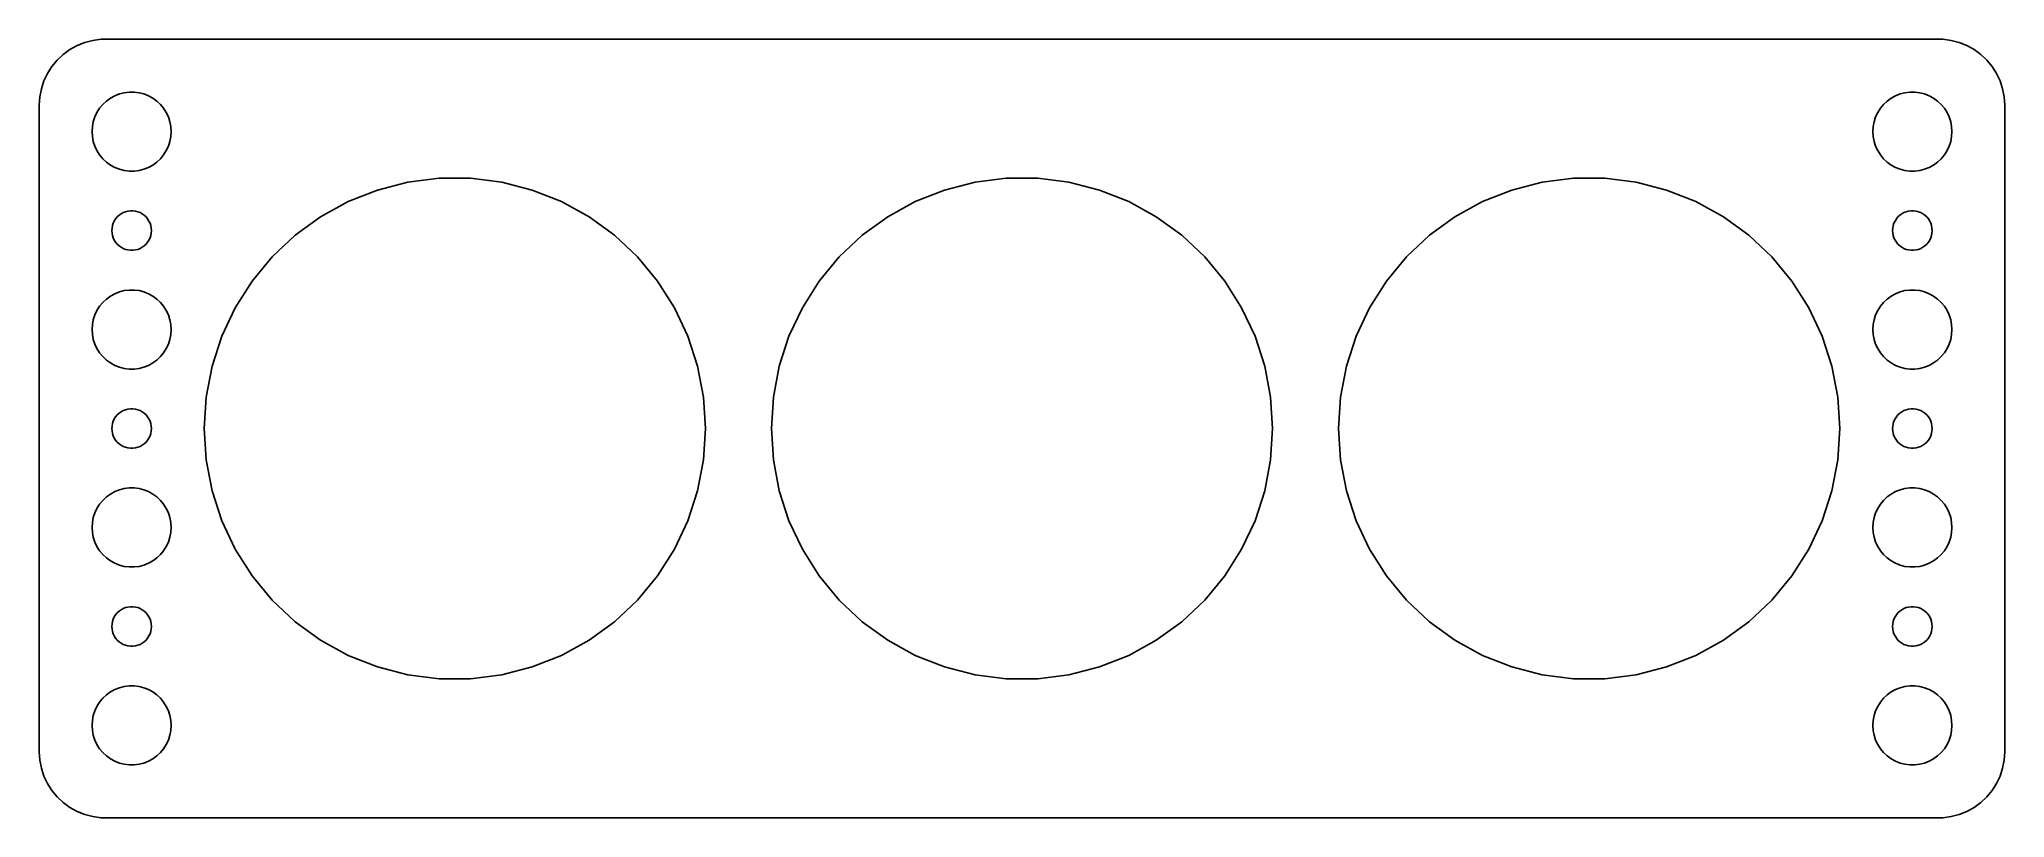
# Model space of a CAD drawing. Header units: metres. Extents: x -74 to 74, y -29 to 29.
import ezdxf

# ---------------------------------------------------------------- set-up
doc = ezdxf.new("R2010")
doc.units = ezdxf.units.M

msp = doc.modelspace()

# ---------------------------------------------------------------- linework, layer by layer
for p, q in [((-72.6871, 28.3526), (-73.1448, 27.9227)), ((-72.1791, 28.7216), (-72.6871, 28.3526)), ((-71.6289, 29.0241), (-72.1791, 28.7216)), ((-71.0451, 29.2553), (-71.6289, 29.0241)), ((-70.4369, 29.4114), (-71.0451, 29.2553)), ((-69.8139, 29.4901), (-70.4369, 29.4114)), ((69.8139, 29.4901), (-69.8139, 29.4901)), ((70.4369, 29.4114), (69.8139, 29.4901)), ((71.0451, 29.2553), (70.4369, 29.4114)), ((71.6289, 29.0241), (71.0451, 29.2553)), ((72.1791, 28.7216), (71.6289, 29.0241)), ((72.6871, 28.3526), (72.1791, 28.7216)), ((73.1448, 27.9227), (72.6871, 28.3526)), ((-73.8815, 26.9088), (-74.1489, 26.3406)), ((-73.5451, 27.4389), (-73.8815, 26.9088)), ((-73.1448, 27.9227), (-73.5451, 27.4389)), ((73.5451, 27.4389), (73.1448, 27.9227)), ((73.8815, 26.9088), (73.5451, 27.4389)), ((74.1489, 26.3406), (73.8815, 26.9088)), ((-74.3429, 25.7434), (-74.4606, 25.1267)), ((-74.1489, 26.3406), (-74.3429, 25.7434)), ((-68.7773, 25.2145), (-68.427, 25.3532)), ((-68.427, 25.3532), (-68.0621, 25.4469)), ((-68.0621, 25.4469), (-67.6884, 25.4941)), ((-67.6884, 25.4941), (-67.3116, 25.4941)), ((-67.3116, 25.4941), (-66.9379, 25.4469)), ((-66.9379, 25.4469), (-66.573, 25.3532)), ((-66.573, 25.3532), (-66.2227, 25.2145)), ((66.2227, 25.2145), (66.573, 25.3532)), ((66.573, 25.3532), (66.9379, 25.4469)), ((66.9379, 25.4469), (67.3116, 25.4941)), ((67.3116, 25.4941), (67.6884, 25.4941)), ((67.6884, 25.4941), (68.0621, 25.4469)), ((68.0621, 25.4469), (68.427, 25.3532)), ((68.427, 25.3532), (68.7773, 25.2145)), ((74.3429, 25.7434), (74.1489, 26.3406)), ((74.4606, 25.1267), (74.3429, 25.7434)), ((-74.4606, 25.1267), (-74.5, 24.5)), ((-74.5, 24.5), (-74.5, -24.5)), ((-70.2893, 23.6044), (-70.1289, 23.9453)), ((-70.1289, 23.9453), (-69.927, 24.2634)), ((-69.927, 24.2634), (-69.6869, 24.5536)), ((-69.6869, 24.5536), (-69.4123, 24.8115)), ((-69.4123, 24.8115), (-69.1075, 25.033)), ((-69.1075, 25.033), (-68.7773, 25.2145)), ((-66.2227, 25.2145), (-65.8925, 25.033)), ((-65.8925, 25.033), (-65.5877, 24.8115)), ((-65.5877, 24.8115), (-65.3131, 24.5536)), ((-65.3131, 24.5536), (-65.073, 24.2634)), ((-65.073, 24.2634), (-64.8711, 23.9453)), ((-64.8711, 23.9453), (-64.7107, 23.6044)), ((64.7107, 23.6044), (64.8711, 23.9453)), ((64.8711, 23.9453), (65.073, 24.2634)), ((65.073, 24.2634), (65.3131, 24.5536)), ((65.3131, 24.5536), (65.5877, 24.8115)), ((65.5877, 24.8115), (65.8925, 25.033)), ((65.8925, 25.033), (66.2227, 25.2145)), ((68.7773, 25.2145), (69.1075, 25.033)), ((69.1075, 25.033), (69.4123, 24.8115)), ((69.4123, 24.8115), (69.6869, 24.5536)), ((69.6869, 24.5536), (69.927, 24.2634)), ((69.927, 24.2634), (70.1289, 23.9453)), ((70.1289, 23.9453), (70.2893, 23.6044)), ((74.5, 24.5), (74.4606, 25.1267)), ((74.5, -24.5), (74.5, 24.5)), ((-70.5, 22.5), (-70.4763, 22.876)), ((-70.4763, 22.124), (-70.5, 22.5)), ((-70.4763, 22.876), (-70.4057, 23.2461)), ((-70.4057, 23.2461), (-70.2893, 23.6044)), ((-64.7107, 23.6044), (-64.5943, 23.2461)), ((-64.5943, 23.2461), (-64.5237, 22.876)), ((-64.5237, 22.876), (-64.5, 22.5)), ((-64.5, 22.5), (-64.5237, 22.124)), ((64.5, 22.5), (64.5237, 22.876)), ((64.5237, 22.124), (64.5, 22.5)), ((64.5237, 22.876), (64.5943, 23.2461)), ((64.5943, 23.2461), (64.7107, 23.6044)), ((70.2893, 23.6044), (70.4057, 23.2461)), ((70.4057, 23.2461), (70.4763, 22.876)), ((70.4763, 22.876), (70.5, 22.5)), ((70.5, 22.5), (70.4763, 22.124)), ((-70.4057, 21.7539), (-70.4763, 22.124)), ((-70.2893, 21.3956), (-70.4057, 21.7539)), ((-70.1289, 21.0547), (-70.2893, 21.3956)), ((-69.927, 20.7366), (-70.1289, 21.0547)), ((-64.8711, 21.0547), (-65.073, 20.7366)), ((-64.7107, 21.3956), (-64.8711, 21.0547)), ((-64.5943, 21.7539), (-64.7107, 21.3956)), ((-64.5237, 22.124), (-64.5943, 21.7539)), ((64.5943, 21.7539), (64.5237, 22.124)), ((64.7107, 21.3956), (64.5943, 21.7539)), ((64.8711, 21.0547), (64.7107, 21.3956)), ((65.073, 20.7366), (64.8711, 21.0547)), ((70.1289, 21.0547), (69.927, 20.7366)), ((70.2893, 21.3956), (70.1289, 21.0547)), ((70.4057, 21.7539), (70.2893, 21.3956)), ((70.4763, 22.124), (70.4057, 21.7539)), ((-69.6869, 20.4464), (-69.927, 20.7366)), ((-69.4123, 20.1884), (-69.6869, 20.4464)), ((-69.1075, 19.967), (-69.4123, 20.1884)), ((-68.7773, 19.7855), (-69.1075, 19.967)), ((-68.427, 19.6468), (-68.7773, 19.7855)), ((-68.0621, 19.5531), (-68.427, 19.6468)), ((-67.6884, 19.5059), (-68.0621, 19.5531)), ((-67.3116, 19.5059), (-67.6884, 19.5059)), ((-66.9379, 19.5531), (-67.3116, 19.5059)), ((-66.573, 19.6468), (-66.9379, 19.5531)), ((-66.2227, 19.7855), (-66.573, 19.6468)), ((-65.8925, 19.967), (-66.2227, 19.7855)), ((-65.5877, 20.1884), (-65.8925, 19.967)), ((-65.3131, 20.4464), (-65.5877, 20.1884)), ((-65.073, 20.7366), (-65.3131, 20.4464)), ((65.3131, 20.4464), (65.073, 20.7366)), ((65.5877, 20.1884), (65.3131, 20.4464)), ((65.8925, 19.967), (65.5877, 20.1884)), ((66.2227, 19.7855), (65.8925, 19.967)), ((66.573, 19.6468), (66.2227, 19.7855)), ((66.9379, 19.5531), (66.573, 19.6468)), ((67.3116, 19.5059), (66.9379, 19.5531)), ((67.6884, 19.5059), (67.3116, 19.5059)), ((68.0621, 19.5531), (67.6884, 19.5059)), ((68.427, 19.6468), (68.0621, 19.5531)), ((68.7773, 19.7855), (68.427, 19.6468)), ((69.1075, 19.967), (68.7773, 19.7855)), ((69.4123, 20.1884), (69.1075, 19.967)), ((69.6869, 20.4464), (69.4123, 20.1884)), ((69.927, 20.7366), (69.6869, 20.4464)), ((-51.0898, 17.1917), (-48.8713, 18.0701)), ((-48.8713, 18.0701), (-46.5602, 18.6635)), ((-46.5602, 18.6635), (-44.193, 18.9625)), ((-44.193, 18.9625), (-41.807, 18.9625)), ((-41.807, 18.9625), (-39.4397, 18.6635)), ((-39.4397, 18.6635), (-37.1287, 18.0701)), ((-37.1287, 18.0701), (-34.9102, 17.1917)), ((-8.0898, 17.1917), (-5.87132, 18.0701)), ((-5.87132, 18.0701), (-3.56024, 18.6635)), ((-3.56024, 18.6635), (-1.19301, 18.9625)), ((-1.19301, 18.9625), (1.19301, 18.9625)), ((1.19301, 18.9625), (3.56024, 18.6635)), ((3.56024, 18.6635), (5.87132, 18.0701)), ((5.87132, 18.0701), (8.0898, 17.1917)), ((34.9102, 17.1917), (37.1287, 18.0701)), ((37.1287, 18.0701), (39.4397, 18.6635)), ((39.4397, 18.6635), (41.807, 18.9625)), ((41.807, 18.9625), (44.193, 18.9625)), ((44.193, 18.9625), (46.5602, 18.6635)), ((46.5602, 18.6635), (48.8713, 18.0701)), ((48.8713, 18.0701), (51.0898, 17.1917)), ((-68.1387, 16.3572), (-67.9635, 16.4266)), ((-67.9635, 16.4266), (-67.7811, 16.4734)), ((-67.7811, 16.4734), (-67.5942, 16.497)), ((-67.5942, 16.497), (-67.4058, 16.497)), ((-67.4058, 16.497), (-67.2189, 16.4734)), ((-67.2189, 16.4734), (-67.0365, 16.4266)), ((-67.0365, 16.4266), (-66.8613, 16.3572)), ((-53.1807, 16.0422), (-51.0898, 17.1917)), ((-34.9102, 17.1917), (-32.8193, 16.0422)), ((-10.1807, 16.0422), (-8.0898, 17.1917)), ((8.0898, 17.1917), (10.1807, 16.0422)), ((32.8193, 16.0422), (34.9102, 17.1917)), ((51.0898, 17.1917), (53.1807, 16.0422)), ((66.8613, 16.3572), (67.0365, 16.4266)), ((67.0365, 16.4266), (67.2189, 16.4734)), ((67.2189, 16.4734), (67.4058, 16.497)), ((67.4058, 16.497), (67.5942, 16.497)), ((67.5942, 16.497), (67.7811, 16.4734)), ((67.7811, 16.4734), (67.9635, 16.4266)), ((67.9635, 16.4266), (68.1387, 16.3572)), ((-69, 15), (-68.9882, 15.188)), ((-68.9882, 14.812), (-69, 15)), ((-68.9882, 15.188), (-68.9529, 15.373)), ((-68.9529, 15.373), (-68.8947, 15.5522)), ((-68.8947, 15.5522), (-68.8145, 15.7226)), ((-68.8145, 15.7226), (-68.7135, 15.8817)), ((-68.7135, 15.8817), (-68.5934, 16.0268)), ((-68.5934, 16.0268), (-68.4561, 16.1558)), ((-68.4561, 16.1558), (-68.3037, 16.2665)), ((-68.3037, 16.2665), (-68.1387, 16.3572)), ((-66.8613, 16.3572), (-66.6963, 16.2665)), ((-66.6963, 16.2665), (-66.5439, 16.1558)), ((-66.5439, 16.1558), (-66.4065, 16.0268)), ((-66.4065, 16.0268), (-66.2865, 15.8817)), ((-66.2865, 15.8817), (-66.1855, 15.7226)), ((-66.1855, 15.7226), (-66.1053, 15.5522)), ((-66.1053, 15.5522), (-66.0471, 15.373)), ((-66.0471, 15.373), (-66.0118, 15.188)), ((-66.0118, 15.188), (-66, 15)), ((-66, 15), (-66.0118, 14.812)), ((-55.1111, 14.6397), (-53.1807, 16.0422)), ((-32.8193, 16.0422), (-30.8889, 14.6397)), ((-12.1111, 14.6397), (-10.1807, 16.0422)), ((10.1807, 16.0422), (12.1111, 14.6397)), ((30.8889, 14.6397), (32.8193, 16.0422)), ((53.1807, 16.0422), (55.1111, 14.6397)), ((66, 15), (66.0118, 15.188)), ((66.0118, 14.812), (66, 15)), ((66.0118, 15.188), (66.0471, 15.373)), ((66.0471, 15.373), (66.1053, 15.5522)), ((66.1053, 15.5522), (66.1855, 15.7226)), ((66.1855, 15.7226), (66.2865, 15.8817)), ((66.2865, 15.8817), (66.4065, 16.0268)), ((66.4065, 16.0268), (66.5439, 16.1558)), ((66.5439, 16.1558), (66.6963, 16.2665)), ((66.6963, 16.2665), (66.8613, 16.3572)), ((68.1387, 16.3572), (68.3037, 16.2665)), ((68.3037, 16.2665), (68.4561, 16.1558)), ((68.4561, 16.1558), (68.5934, 16.0268)), ((68.5934, 16.0268), (68.7135, 15.8817)), ((68.7135, 15.8817), (68.8145, 15.7226)), ((68.8145, 15.7226), (68.8947, 15.5522)), ((68.8947, 15.5522), (68.9529, 15.373)), ((68.9529, 15.373), (68.9882, 15.188)), ((68.9882, 15.188), (69, 15)), ((69, 15), (68.9882, 14.812)), ((-68.9529, 14.627), (-68.9882, 14.812)), ((-68.8947, 14.4478), (-68.9529, 14.627)), ((-68.8145, 14.2774), (-68.8947, 14.4478)), ((-68.7135, 14.1183), (-68.8145, 14.2774)), ((-68.5934, 13.9732), (-68.7135, 14.1183)), ((-68.4561, 13.8442), (-68.5934, 13.9732)), ((-68.3037, 13.7335), (-68.4561, 13.8442)), ((-68.1387, 13.6427), (-68.3037, 13.7335)), ((-67.9635, 13.5734), (-68.1387, 13.6427)), ((-67.7811, 13.5266), (-67.9635, 13.5734)), ((-67.5942, 13.5029), (-67.7811, 13.5266)), ((-67.4058, 13.5029), (-67.5942, 13.5029)), ((-67.2189, 13.5266), (-67.4058, 13.5029)), ((-67.0365, 13.5734), (-67.2189, 13.5266)), ((-66.8613, 13.6427), (-67.0365, 13.5734)), ((-66.6963, 13.7335), (-66.8613, 13.6427)), ((-66.5439, 13.8442), (-66.6963, 13.7335)), ((-66.4065, 13.9732), (-66.5439, 13.8442)), ((-66.2865, 14.1183), (-66.4065, 13.9732)), ((-66.1855, 14.2774), (-66.2865, 14.1183)), ((-66.1053, 14.4478), (-66.1855, 14.2774)), ((-66.0471, 14.627), (-66.1053, 14.4478)), ((-66.0118, 14.812), (-66.0471, 14.627)), ((-56.8504, 13.0064), (-55.1111, 14.6397)), ((-30.8889, 14.6397), (-29.1496, 13.0064)), ((-13.8504, 13.0064), (-12.1111, 14.6397)), ((12.1111, 14.6397), (13.8504, 13.0064)), ((29.1496, 13.0064), (30.8889, 14.6397)), ((55.1111, 14.6397), (56.8504, 13.0064)), ((66.0471, 14.627), (66.0118, 14.812)), ((66.1053, 14.4478), (66.0471, 14.627)), ((66.1855, 14.2774), (66.1053, 14.4478)), ((66.2865, 14.1183), (66.1855, 14.2774)), ((66.4065, 13.9732), (66.2865, 14.1183)), ((66.5439, 13.8442), (66.4065, 13.9732)), ((66.6963, 13.7335), (66.5439, 13.8442)), ((66.8613, 13.6427), (66.6963, 13.7335)), ((67.0365, 13.5734), (66.8613, 13.6427)), ((67.2189, 13.5266), (67.0365, 13.5734)), ((67.4058, 13.5029), (67.2189, 13.5266)), ((67.5942, 13.5029), (67.4058, 13.5029)), ((67.7811, 13.5266), (67.5942, 13.5029)), ((67.9635, 13.5734), (67.7811, 13.5266)), ((68.1387, 13.6427), (67.9635, 13.5734)), ((68.3037, 13.7335), (68.1387, 13.6427)), ((68.4561, 13.8442), (68.3037, 13.7335)), ((68.5934, 13.9732), (68.4561, 13.8442)), ((68.7135, 14.1183), (68.5934, 13.9732)), ((68.8145, 14.2774), (68.7135, 14.1183)), ((68.8947, 14.4478), (68.8145, 14.2774)), ((68.9529, 14.627), (68.8947, 14.4478)), ((68.9882, 14.812), (68.9529, 14.627)), ((-58.3713, 11.1679), (-56.8504, 13.0064)), ((-29.1496, 13.0064), (-27.6287, 11.1679)), ((-15.3713, 11.1679), (-13.8504, 13.0064)), ((13.8504, 13.0064), (15.3713, 11.1679)), ((27.6287, 11.1679), (29.1496, 13.0064)), ((56.8504, 13.0064), (58.3713, 11.1679)), ((-68.427, 10.3532), (-68.0621, 10.4469)), ((-68.0621, 10.4469), (-67.6884, 10.4941)), ((-67.6884, 10.4941), (-67.3116, 10.4941)), ((-67.3116, 10.4941), (-66.9379, 10.4469)), ((-66.9379, 10.4469), (-66.573, 10.3532)), ((-59.6498, 9.15331), (-58.3713, 11.1679)), ((-27.6287, 11.1679), (-26.3502, 9.15331)), ((-16.6498, 9.15331), (-15.3713, 11.1679)), ((15.3713, 11.1679), (16.6498, 9.15331)), ((26.3502, 9.15331), (27.6287, 11.1679)), ((58.3713, 11.1679), (59.6498, 9.15331)), ((66.573, 10.3532), (66.9379, 10.4469)), ((66.9379, 10.4469), (67.3116, 10.4941)), ((67.3116, 10.4941), (67.6884, 10.4941)), ((67.6884, 10.4941), (68.0621, 10.4469)), ((68.0621, 10.4469), (68.427, 10.3532)), ((-70.2893, 8.60437), (-70.1289, 8.94525)), ((-70.1289, 8.94525), (-69.927, 9.26335)), ((-69.927, 9.26335), (-69.6869, 9.55363)), ((-69.6869, 9.55363), (-69.4123, 9.81154)), ((-69.4123, 9.81154), (-69.1075, 10.033)), ((-69.1075, 10.033), (-68.7773, 10.2145)), ((-68.7773, 10.2145), (-68.427, 10.3532)), ((-66.573, 10.3532), (-66.2227, 10.2145)), ((-66.2227, 10.2145), (-65.8925, 10.033)), ((-65.8925, 10.033), (-65.5877, 9.81154)), ((-65.5877, 9.81154), (-65.3131, 9.55363)), ((-65.3131, 9.55363), (-65.073, 9.26335)), ((-65.073, 9.26335), (-64.8711, 8.94525)), ((-64.8711, 8.94525), (-64.7107, 8.60437)), ((-60.6657, 6.99435), (-59.6498, 9.15331)), ((-26.3502, 9.15331), (-25.3342, 6.99435)), ((-17.6657, 6.99435), (-16.6498, 9.15331)), ((16.6498, 9.15331), (17.6657, 6.99435)), ((25.3342, 6.99435), (26.3502, 9.15331)), ((59.6498, 9.15331), (60.6657, 6.99435)), ((64.7107, 8.60437), (64.8711, 8.94525)), ((64.8711, 8.94525), (65.073, 9.26335)), ((65.073, 9.26335), (65.3131, 9.55363)), ((65.3131, 9.55363), (65.5877, 9.81154)), ((65.5877, 9.81154), (65.8925, 10.033)), ((65.8925, 10.033), (66.2227, 10.2145)), ((66.2227, 10.2145), (66.573, 10.3532)), ((68.427, 10.3532), (68.7773, 10.2145)), ((68.7773, 10.2145), (69.1075, 10.033)), ((69.1075, 10.033), (69.4123, 9.81154)), ((69.4123, 9.81154), (69.6869, 9.55363)), ((69.6869, 9.55363), (69.927, 9.26335)), ((69.927, 9.26335), (70.1289, 8.94525)), ((70.1289, 8.94525), (70.2893, 8.60437)), ((-70.5, 7.5), (-70.4763, 7.87599)), ((-70.4763, 7.12399), (-70.5, 7.5)), ((-70.4763, 7.87599), (-70.4057, 8.24606)), ((-70.4057, 8.24606), (-70.2893, 8.60437)), ((-64.7107, 8.60437), (-64.5943, 8.24606)), ((-64.5943, 8.24606), (-64.5237, 7.87599)), ((-64.5237, 7.87599), (-64.5, 7.5)), ((-64.5, 7.5), (-64.5237, 7.12399)), ((64.5, 7.5), (64.5237, 7.87599)), ((64.5237, 7.12399), (64.5, 7.5)), ((64.5237, 7.87599), (64.5943, 8.24606)), ((64.5943, 8.24606), (64.7107, 8.60437)), ((70.2893, 8.60437), (70.4057, 8.24606)), ((70.4057, 8.24606), (70.4763, 7.87599)), ((70.4763, 7.87599), (70.5, 7.5)), ((70.5, 7.5), (70.4763, 7.12399)), ((-70.4057, 6.75392), (-70.4763, 7.12399)), ((-70.2893, 6.39561), (-70.4057, 6.75392)), ((-70.1289, 6.05473), (-70.2893, 6.39561)), ((-69.927, 5.73663), (-70.1289, 6.05473)), ((-64.8711, 6.05473), (-65.073, 5.73663)), ((-64.7107, 6.39561), (-64.8711, 6.05473)), ((-64.5943, 6.75392), (-64.7107, 6.39561)), ((-64.5237, 7.12399), (-64.5943, 6.75392)), ((-61.4031, 4.7251), (-60.6657, 6.99435)), ((-25.3342, 6.99435), (-24.5969, 4.7251)), ((-18.4031, 4.7251), (-17.6657, 6.99435)), ((17.6657, 6.99435), (18.4031, 4.7251)), ((24.5969, 4.7251), (25.3342, 6.99435)), ((60.6657, 6.99435), (61.4031, 4.7251)), ((64.5943, 6.75392), (64.5237, 7.12399)), ((64.7107, 6.39561), (64.5943, 6.75392)), ((64.8711, 6.05473), (64.7107, 6.39561)), ((65.073, 5.73663), (64.8711, 6.05473)), ((70.1289, 6.05473), (69.927, 5.73663)), ((70.2893, 6.39561), (70.1289, 6.05473)), ((70.4057, 6.75392), (70.2893, 6.39561)), ((70.4763, 7.12399), (70.4057, 6.75392)), ((-69.6869, 5.44635), (-69.927, 5.73663)), ((-69.4123, 5.18845), (-69.6869, 5.44635)), ((-69.1075, 4.96701), (-69.4123, 5.18845)), ((-68.7773, 4.78551), (-69.1075, 4.96701)), ((-68.427, 4.64682), (-68.7773, 4.78551)), ((-68.0621, 4.55313), (-68.427, 4.64682)), ((-67.6884, 4.50591), (-68.0621, 4.55313)), ((-67.3116, 4.50591), (-67.6884, 4.50591)), ((-66.9379, 4.55313), (-67.3116, 4.50591)), ((-66.573, 4.64682), (-66.9379, 4.55313)), ((-66.2227, 4.78551), (-66.573, 4.64682)), ((-65.8925, 4.96701), (-66.2227, 4.78551)), ((-65.5877, 5.18845), (-65.8925, 4.96701)), ((-65.3131, 5.44635), (-65.5877, 5.18845)), ((-65.073, 5.73663), (-65.3131, 5.44635)), ((-61.8502, 2.38132), (-61.4031, 4.7251)), ((-24.5969, 4.7251), (-24.1498, 2.38132)), ((-18.8502, 2.38132), (-18.4031, 4.7251)), ((18.4031, 4.7251), (18.8502, 2.38132)), ((24.1498, 2.38132), (24.5969, 4.7251)), ((61.4031, 4.7251), (61.8502, 2.38132)), ((65.3131, 5.44635), (65.073, 5.73663)), ((65.5877, 5.18845), (65.3131, 5.44635)), ((65.8925, 4.96701), (65.5877, 5.18845)), ((66.2227, 4.78551), (65.8925, 4.96701)), ((66.573, 4.64682), (66.2227, 4.78551)), ((66.9379, 4.55313), (66.573, 4.64682)), ((67.3116, 4.50591), (66.9379, 4.55313)), ((67.6884, 4.50591), (67.3116, 4.50591)), ((68.0621, 4.55313), (67.6884, 4.50591)), ((68.427, 4.64682), (68.0621, 4.55313)), ((68.7773, 4.78551), (68.427, 4.64682)), ((69.1075, 4.96701), (68.7773, 4.78551)), ((69.4123, 5.18845), (69.1075, 4.96701)), ((69.6869, 5.44635), (69.4123, 5.18845)), ((69.927, 5.73663), (69.6869, 5.44635)), ((-67.7811, 1.47342), (-67.5942, 1.49704)), ((-67.5942, 1.49704), (-67.4058, 1.49704)), ((-67.4058, 1.49704), (-67.2189, 1.47342)), ((-62, 0), (-61.8502, 2.38132)), ((-24.1498, 2.38132), (-24, 0)), ((-19, 0), (-18.8502, 2.38132)), ((18.8502, 2.38132), (19, 0)), ((24, 0), (24.1498, 2.38132)), ((61.8502, 2.38132), (62, 0)), ((67.2189, 1.47342), (67.4058, 1.49704)), ((67.4058, 1.49704), (67.5942, 1.49704)), ((67.5942, 1.49704), (67.7811, 1.47342)), ((-69, 0), (-68.9882, 0.187988)), ((-68.9882, -0.187988), (-69, 0)), ((-68.9882, 0.187988), (-68.9529, 0.373032)), ((-68.9529, 0.373032), (-68.8947, 0.552185)), ((-68.8947, 0.552185), (-68.8145, 0.722626)), ((-68.8145, 0.722626), (-68.7135, 0.881668)), ((-68.7135, 0.881668), (-68.5934, 1.02681)), ((-68.5934, 1.02681), (-68.4561, 1.15576)), ((-68.4561, 1.15576), (-68.3037, 1.26648)), ((-68.3037, 1.26648), (-68.1387, 1.35724)), ((-68.1387, 1.35724), (-67.9635, 1.42657)), ((-67.9635, 1.42657), (-67.7811, 1.47342)), ((-67.2189, 1.47342), (-67.0365, 1.42657)), ((-67.0365, 1.42657), (-66.8613, 1.35724)), ((-66.8613, 1.35724), (-66.6963, 1.26648)), ((-66.6963, 1.26648), (-66.5439, 1.15576)), ((-66.5439, 1.15576), (-66.4065, 1.02681)), ((-66.4065, 1.02681), (-66.2865, 0.881668)), ((-66.2865, 0.881668), (-66.1855, 0.722626)), ((-66.1855, 0.722626), (-66.1053, 0.552185)), ((-66.1053, 0.552185), (-66.0471, 0.373032)), ((-66.0471, 0.373032), (-66.0118, 0.187988)), ((-66.0118, 0.187988), (-66, 0)), ((-66, 0), (-66.0118, -0.187988)), ((-61.8502, -2.38132), (-62, 0)), ((-24, 0), (-24.1498, -2.38132)), ((-18.8502, -2.38132), (-19, 0)), ((19, 0), (18.8502, -2.38132)), ((24.1498, -2.38132), (24, 0)), ((62, 0), (61.8502, -2.38132)), ((66, 0), (66.0118, 0.187988)), ((66.0118, -0.187988), (66, 0)), ((66.0118, 0.187988), (66.0471, 0.373032)), ((66.0471, 0.373032), (66.1053, 0.552185)), ((66.1053, 0.552185), (66.1855, 0.722626)), ((66.1855, 0.722626), (66.2865, 0.881668)), ((66.2865, 0.881668), (66.4065, 1.02681)), ((66.4065, 1.02681), (66.5439, 1.15576)), ((66.5439, 1.15576), (66.6963, 1.26648)), ((66.6963, 1.26648), (66.8613, 1.35724)), ((66.8613, 1.35724), (67.0365, 1.42657)), ((67.0365, 1.42657), (67.2189, 1.47342)), ((67.7811, 1.47342), (67.9635, 1.42657)), ((67.9635, 1.42657), (68.1387, 1.35724)), ((68.1387, 1.35724), (68.3037, 1.26648)), ((68.3037, 1.26648), (68.4561, 1.15576)), ((68.4561, 1.15576), (68.5934, 1.02681)), ((68.5934, 1.02681), (68.7135, 0.881668)), ((68.7135, 0.881668), (68.8145, 0.722626)), ((68.8145, 0.722626), (68.8947, 0.552185)), ((68.8947, 0.552185), (68.9529, 0.373032)), ((68.9529, 0.373032), (68.9882, 0.187988)), ((68.9882, 0.187988), (69, 0)), ((69, 0), (68.9882, -0.187988)), ((-68.9529, -0.373032), (-68.9882, -0.187988)), ((-68.8947, -0.552185), (-68.9529, -0.373032)), ((-68.8145, -0.722626), (-68.8947, -0.552185)), ((-68.7135, -0.881668), (-68.8145, -0.722626)), ((-68.5934, -1.02681), (-68.7135, -0.881668)), ((-68.4561, -1.15576), (-68.5934, -1.02681)), ((-68.3037, -1.26648), (-68.4561, -1.15576)), ((-68.1387, -1.35724), (-68.3037, -1.26648)), ((-67.9635, -1.42657), (-68.1387, -1.35724)), ((-67.7811, -1.47342), (-67.9635, -1.42657)), ((-67.5942, -1.49704), (-67.7811, -1.47342)), ((-67.2189, -1.47342), (-67.4058, -1.49704)), ((-67.0365, -1.42657), (-67.2189, -1.47342)), ((-66.8613, -1.35724), (-67.0365, -1.42657)), ((-66.6963, -1.26648), (-66.8613, -1.35724)), ((-66.5439, -1.15576), (-66.6963, -1.26648)), ((-66.4065, -1.02681), (-66.5439, -1.15576)), ((-66.2865, -0.881668), (-66.4065, -1.02681)), ((-66.1855, -0.722626), (-66.2865, -0.881668)), ((-66.1053, -0.552185), (-66.1855, -0.722626)), ((-66.0471, -0.373032), (-66.1053, -0.552185)), ((-66.0118, -0.187988), (-66.0471, -0.373032)), ((66.0471, -0.373032), (66.0118, -0.187988)), ((66.1053, -0.552185), (66.0471, -0.373032)), ((66.1855, -0.722626), (66.1053, -0.552185)), ((66.2865, -0.881668), (66.1855, -0.722626)), ((66.4065, -1.02681), (66.2865, -0.881668)), ((66.5439, -1.15576), (66.4065, -1.02681)), ((66.6963, -1.26648), (66.5439, -1.15576)), ((66.8613, -1.35724), (66.6963, -1.26648)), ((67.0365, -1.42657), (66.8613, -1.35724)), ((67.2189, -1.47342), (67.0365, -1.42657)), ((67.4058, -1.49704), (67.2189, -1.47342)), ((67.7811, -1.47342), (67.5942, -1.49704)), ((67.9635, -1.42657), (67.7811, -1.47342)), ((68.1387, -1.35724), (67.9635, -1.42657)), ((68.3037, -1.26648), (68.1387, -1.35724)), ((68.4561, -1.15576), (68.3037, -1.26648)), ((68.5934, -1.02681), (68.4561, -1.15576)), ((68.7135, -0.881668), (68.5934, -1.02681)), ((68.8145, -0.722626), (68.7135, -0.881668)), ((68.8947, -0.552185), (68.8145, -0.722626)), ((68.9529, -0.373032), (68.8947, -0.552185)), ((68.9882, -0.187988), (68.9529, -0.373032)), ((-67.4058, -1.49704), (-67.5942, -1.49704)), ((-61.4031, -4.7251), (-61.8502, -2.38132)), ((-24.1498, -2.38132), (-24.5969, -4.7251)), ((-18.4031, -4.7251), (-18.8502, -2.38132)), ((18.8502, -2.38132), (18.4031, -4.7251)), ((24.5969, -4.7251), (24.1498, -2.38132)), ((61.8502, -2.38132), (61.4031, -4.7251)), ((67.5942, -1.49704), (67.4058, -1.49704)), ((-70.1289, -6.05473), (-69.927, -5.73663)), ((-69.927, -5.73663), (-69.6869, -5.44635)), ((-69.6869, -5.44635), (-69.4123, -5.18845)), ((-69.4123, -5.18845), (-69.1075, -4.96701)), ((-69.1075, -4.96701), (-68.7773, -4.78551)), ((-68.7773, -4.78551), (-68.427, -4.64682)), ((-68.427, -4.64682), (-68.0621, -4.55313)), ((-68.0621, -4.55313), (-67.6884, -4.50591)), ((-67.6884, -4.50591), (-67.3116, -4.50591)), ((-67.3116, -4.50591), (-66.9379, -4.55313)), ((-66.9379, -4.55313), (-66.573, -4.64682)), ((-66.573, -4.64682), (-66.2227, -4.78551)), ((-66.2227, -4.78551), (-65.8925, -4.96701)), ((-65.8925, -4.96701), (-65.5877, -5.18845)), ((-65.5877, -5.18845), (-65.3131, -5.44635)), ((-65.3131, -5.44635), (-65.073, -5.73663)), ((-65.073, -5.73663), (-64.8711, -6.05473)), ((-60.6657, -6.99435), (-61.4031, -4.7251)), ((-24.5969, -4.7251), (-25.3342, -6.99435)), ((-17.6657, -6.99435), (-18.4031, -4.7251)), ((18.4031, -4.7251), (17.6657, -6.99435)), ((25.3342, -6.99435), (24.5969, -4.7251)), ((61.4031, -4.7251), (60.6657, -6.99435)), ((64.8711, -6.05473), (65.073, -5.73663)), ((65.073, -5.73663), (65.3131, -5.44635)), ((65.3131, -5.44635), (65.5877, -5.18845)), ((65.5877, -5.18845), (65.8925, -4.96701)), ((65.8925, -4.96701), (66.2227, -4.78551)), ((66.2227, -4.78551), (66.573, -4.64682)), ((66.573, -4.64682), (66.9379, -4.55313)), ((66.9379, -4.55313), (67.3116, -4.50591)), ((67.3116, -4.50591), (67.6884, -4.50591)), ((67.6884, -4.50591), (68.0621, -4.55313)), ((68.0621, -4.55313), (68.427, -4.64682)), ((68.427, -4.64682), (68.7773, -4.78551)), ((68.7773, -4.78551), (69.1075, -4.96701)), ((69.1075, -4.96701), (69.4123, -5.18845)), ((69.4123, -5.18845), (69.6869, -5.44635)), ((69.6869, -5.44635), (69.927, -5.73663)), ((69.927, -5.73663), (70.1289, -6.05473)), ((-70.5, -7.5), (-70.4763, -7.12399)), ((-70.4763, -7.12399), (-70.4057, -6.75392)), ((-70.4057, -6.75392), (-70.2893, -6.39561)), ((-70.2893, -6.39561), (-70.1289, -6.05473)), ((-64.8711, -6.05473), (-64.7107, -6.39561)), ((-64.7107, -6.39561), (-64.5943, -6.75392)), ((-64.5943, -6.75392), (-64.5237, -7.12399)), ((-64.5237, -7.12399), (-64.5, -7.5)), ((-59.6498, -9.15331), (-60.6657, -6.99435)), ((-25.3342, -6.99435), (-26.3502, -9.15331)), ((-16.6498, -9.15331), (-17.6657, -6.99435)), ((17.6657, -6.99435), (16.6498, -9.15331)), ((26.3502, -9.15331), (25.3342, -6.99435)), ((60.6657, -6.99435), (59.6498, -9.15331)), ((64.5, -7.5), (64.5237, -7.12399)), ((64.5237, -7.12399), (64.5943, -6.75392)), ((64.5943, -6.75392), (64.7107, -6.39561)), ((64.7107, -6.39561), (64.8711, -6.05473)), ((70.1289, -6.05473), (70.2893, -6.39561)), ((70.2893, -6.39561), (70.4057, -6.75392)), ((70.4057, -6.75392), (70.4763, -7.12399)), ((70.4763, -7.12399), (70.5, -7.5)), ((-70.4763, -7.87599), (-70.5, -7.5)), ((-70.4057, -8.24606), (-70.4763, -7.87599)), ((-70.2893, -8.60437), (-70.4057, -8.24606)), ((-70.1289, -8.94525), (-70.2893, -8.60437)), ((-64.7107, -8.60437), (-64.8711, -8.94525)), ((-64.5943, -8.24606), (-64.7107, -8.60437)), ((-64.5237, -7.87599), (-64.5943, -8.24606)), ((-64.5, -7.5), (-64.5237, -7.87599)), ((64.5237, -7.87599), (64.5, -7.5)), ((64.5943, -8.24606), (64.5237, -7.87599)), ((64.7107, -8.60437), (64.5943, -8.24606)), ((64.8711, -8.94525), (64.7107, -8.60437)), ((70.2893, -8.60437), (70.1289, -8.94525)), ((70.4057, -8.24606), (70.2893, -8.60437)), ((70.4763, -7.87599), (70.4057, -8.24606)), ((70.5, -7.5), (70.4763, -7.87599)), ((-69.927, -9.26335), (-70.1289, -8.94525)), ((-69.6869, -9.55363), (-69.927, -9.26335)), ((-69.4123, -9.81154), (-69.6869, -9.55363)), ((-69.1075, -10.033), (-69.4123, -9.81154)), ((-68.7773, -10.2145), (-69.1075, -10.033)), ((-68.427, -10.3532), (-68.7773, -10.2145)), ((-68.0621, -10.4469), (-68.427, -10.3532)), ((-66.573, -10.3532), (-66.9379, -10.4469)), ((-66.2227, -10.2145), (-66.573, -10.3532)), ((-65.8925, -10.033), (-66.2227, -10.2145)), ((-65.5877, -9.81154), (-65.8925, -10.033)), ((-65.3131, -9.55363), (-65.5877, -9.81154)), ((-65.073, -9.26335), (-65.3131, -9.55363)), ((-64.8711, -8.94525), (-65.073, -9.26335)), ((-58.3713, -11.1679), (-59.6498, -9.15331)), ((-26.3502, -9.15331), (-27.6287, -11.1679)), ((-15.3713, -11.1679), (-16.6498, -9.15331)), ((16.6498, -9.15331), (15.3713, -11.1679)), ((27.6287, -11.1679), (26.3502, -9.15331)), ((59.6498, -9.15331), (58.3713, -11.1679)), ((65.073, -9.26335), (64.8711, -8.94525)), ((65.3131, -9.55363), (65.073, -9.26335)), ((65.5877, -9.81154), (65.3131, -9.55363)), ((65.8925, -10.033), (65.5877, -9.81154)), ((66.2227, -10.2145), (65.8925, -10.033)), ((66.573, -10.3532), (66.2227, -10.2145)), ((66.9379, -10.4469), (66.573, -10.3532)), ((68.427, -10.3532), (68.0621, -10.4469)), ((68.7773, -10.2145), (68.427, -10.3532)), ((69.1075, -10.033), (68.7773, -10.2145)), ((69.4123, -9.81154), (69.1075, -10.033)), ((69.6869, -9.55363), (69.4123, -9.81154)), ((69.927, -9.26335), (69.6869, -9.55363)), ((70.1289, -8.94525), (69.927, -9.26335)), ((-67.6884, -10.4941), (-68.0621, -10.4469)), ((-67.3116, -10.4941), (-67.6884, -10.4941)), ((-66.9379, -10.4469), (-67.3116, -10.4941)), ((-56.8504, -13.0064), (-58.3713, -11.1679)), ((-27.6287, -11.1679), (-29.1496, -13.0064)), ((-13.8504, -13.0064), (-15.3713, -11.1679)), ((15.3713, -11.1679), (13.8504, -13.0064)), ((29.1496, -13.0064), (27.6287, -11.1679)), ((58.3713, -11.1679), (56.8504, -13.0064)), ((67.3116, -10.4941), (66.9379, -10.4469)), ((67.6884, -10.4941), (67.3116, -10.4941)), ((68.0621, -10.4469), (67.6884, -10.4941)), ((-55.1111, -14.6397), (-56.8504, -13.0064)), ((-29.1496, -13.0064), (-30.8889, -14.6397)), ((-12.1111, -14.6397), (-13.8504, -13.0064)), ((13.8504, -13.0064), (12.1111, -14.6397)), ((30.8889, -14.6397), (29.1496, -13.0064)), ((56.8504, -13.0064), (55.1111, -14.6397)), ((-69, -15), (-68.9882, -14.812)), ((-68.9882, -14.812), (-68.9529, -14.627)), ((-68.9529, -14.627), (-68.8947, -14.4478)), ((-68.8947, -14.4478), (-68.8145, -14.2774)), ((-68.8145, -14.2774), (-68.7135, -14.1183)), ((-68.7135, -14.1183), (-68.5934, -13.9732)), ((-68.5934, -13.9732), (-68.4561, -13.8442)), ((-68.4561, -13.8442), (-68.3037, -13.7335)), ((-68.3037, -13.7335), (-68.1387, -13.6427)), ((-68.1387, -13.6427), (-67.9635, -13.5734)), ((-67.9635, -13.5734), (-67.7811, -13.5266)), ((-67.7811, -13.5266), (-67.5942, -13.5029)), ((-67.5942, -13.5029), (-67.4058, -13.5029)), ((-67.4058, -13.5029), (-67.2189, -13.5266)), ((-67.2189, -13.5266), (-67.0365, -13.5734)), ((-67.0365, -13.5734), (-66.8613, -13.6427)), ((-66.8613, -13.6427), (-66.6963, -13.7335)), ((-66.6963, -13.7335), (-66.5439, -13.8442)), ((-66.5439, -13.8442), (-66.4065, -13.9732)), ((-66.4065, -13.9732), (-66.2865, -14.1183)), ((-66.2865, -14.1183), (-66.1855, -14.2774)), ((-66.1855, -14.2774), (-66.1053, -14.4478)), ((-66.1053, -14.4478), (-66.0471, -14.627)), ((-66.0471, -14.627), (-66.0118, -14.812)), ((-66.0118, -14.812), (-66, -15)), ((-53.1807, -16.0422), (-55.1111, -14.6397)), ((-30.8889, -14.6397), (-32.8193, -16.0422)), ((-10.1807, -16.0422), (-12.1111, -14.6397)), ((12.1111, -14.6397), (10.1807, -16.0422)), ((32.8193, -16.0422), (30.8889, -14.6397)), ((55.1111, -14.6397), (53.1807, -16.0422)), ((66, -15), (66.0118, -14.812)), ((66.0118, -14.812), (66.0471, -14.627)), ((66.0471, -14.627), (66.1053, -14.4478)), ((66.1053, -14.4478), (66.1855, -14.2774)), ((66.1855, -14.2774), (66.2865, -14.1183)), ((66.2865, -14.1183), (66.4065, -13.9732)), ((66.4065, -13.9732), (66.5439, -13.8442)), ((66.5439, -13.8442), (66.6963, -13.7335)), ((66.6963, -13.7335), (66.8613, -13.6427)), ((66.8613, -13.6427), (67.0365, -13.5734)), ((67.0365, -13.5734), (67.2189, -13.5266)), ((67.2189, -13.5266), (67.4058, -13.5029)), ((67.4058, -13.5029), (67.5942, -13.5029)), ((67.5942, -13.5029), (67.7811, -13.5266)), ((67.7811, -13.5266), (67.9635, -13.5734)), ((67.9635, -13.5734), (68.1387, -13.6427)), ((68.1387, -13.6427), (68.3037, -13.7335)), ((68.3037, -13.7335), (68.4561, -13.8442)), ((68.4561, -13.8442), (68.5934, -13.9732)), ((68.5934, -13.9732), (68.7135, -14.1183)), ((68.7135, -14.1183), (68.8145, -14.2774)), ((68.8145, -14.2774), (68.8947, -14.4478)), ((68.8947, -14.4478), (68.9529, -14.627)), ((68.9529, -14.627), (68.9882, -14.812)), ((68.9882, -14.812), (69, -15)), ((-68.9882, -15.188), (-69, -15)), ((-68.9529, -15.373), (-68.9882, -15.188)), ((-68.8947, -15.5522), (-68.9529, -15.373)), ((-68.8145, -15.7226), (-68.8947, -15.5522)), ((-68.7135, -15.8817), (-68.8145, -15.7226)), ((-68.5934, -16.0268), (-68.7135, -15.8817)), ((-68.4561, -16.1558), (-68.5934, -16.0268)), ((-68.3037, -16.2665), (-68.4561, -16.1558)), ((-68.1387, -16.3572), (-68.3037, -16.2665)), ((-67.9635, -16.4266), (-68.1387, -16.3572)), ((-66.8613, -16.3572), (-67.0365, -16.4266)), ((-66.6963, -16.2665), (-66.8613, -16.3572)), ((-66.5439, -16.1558), (-66.6963, -16.2665)), ((-66.4065, -16.0268), (-66.5439, -16.1558)), ((-66.2865, -15.8817), (-66.4065, -16.0268)), ((-66.1855, -15.7226), (-66.2865, -15.8817)), ((-66.1053, -15.5522), (-66.1855, -15.7226)), ((-66.0471, -15.373), (-66.1053, -15.5522)), ((-66.0118, -15.188), (-66.0471, -15.373)), ((-66, -15), (-66.0118, -15.188)), ((-51.0898, -17.1917), (-53.1807, -16.0422)), ((-32.8193, -16.0422), (-34.9102, -17.1917)), ((-8.0898, -17.1917), (-10.1807, -16.0422)), ((10.1807, -16.0422), (8.0898, -17.1917)), ((34.9102, -17.1917), (32.8193, -16.0422)), ((53.1807, -16.0422), (51.0898, -17.1917)), ((66.0118, -15.188), (66, -15)), ((66.0471, -15.373), (66.0118, -15.188)), ((66.1053, -15.5522), (66.0471, -15.373)), ((66.1855, -15.7226), (66.1053, -15.5522)), ((66.2865, -15.8817), (66.1855, -15.7226)), ((66.4065, -16.0268), (66.2865, -15.8817)), ((66.5439, -16.1558), (66.4065, -16.0268)), ((66.6963, -16.2665), (66.5439, -16.1558)), ((66.8613, -16.3572), (66.6963, -16.2665)), ((67.0365, -16.4266), (66.8613, -16.3572)), ((68.1387, -16.3572), (67.9635, -16.4266)), ((68.3037, -16.2665), (68.1387, -16.3572)), ((68.4561, -16.1558), (68.3037, -16.2665)), ((68.5934, -16.0268), (68.4561, -16.1558)), ((68.7135, -15.8817), (68.5934, -16.0268)), ((68.8145, -15.7226), (68.7135, -15.8817)), ((68.8947, -15.5522), (68.8145, -15.7226)), ((68.9529, -15.373), (68.8947, -15.5522)), ((68.9882, -15.188), (68.9529, -15.373)), ((69, -15), (68.9882, -15.188)), ((-67.7811, -16.4734), (-67.9635, -16.4266)), ((-67.5942, -16.497), (-67.7811, -16.4734)), ((-67.4058, -16.497), (-67.5942, -16.497)), ((-67.2189, -16.4734), (-67.4058, -16.497)), ((-67.0365, -16.4266), (-67.2189, -16.4734)), ((-48.8713, -18.0701), (-51.0898, -17.1917)), ((-34.9102, -17.1917), (-37.1287, -18.0701)), ((-5.87132, -18.0701), (-8.0898, -17.1917)), ((8.0898, -17.1917), (5.87132, -18.0701)), ((37.1287, -18.0701), (34.9102, -17.1917)), ((51.0898, -17.1917), (48.8713, -18.0701)), ((67.2189, -16.4734), (67.0365, -16.4266)), ((67.4058, -16.497), (67.2189, -16.4734)), ((67.5942, -16.497), (67.4058, -16.497)), ((67.7811, -16.4734), (67.5942, -16.497)), ((67.9635, -16.4266), (67.7811, -16.4734)), ((-46.5602, -18.6635), (-48.8713, -18.0701)), ((-44.193, -18.9625), (-46.5602, -18.6635)), ((-41.807, -18.9625), (-44.193, -18.9625)), ((-39.4397, -18.6635), (-41.807, -18.9625)), ((-37.1287, -18.0701), (-39.4397, -18.6635)), ((-3.56024, -18.6635), (-5.87132, -18.0701)), ((-1.19301, -18.9625), (-3.56024, -18.6635)), ((1.19301, -18.9625), (-1.19301, -18.9625)), ((3.56024, -18.6635), (1.19301, -18.9625)), ((5.87132, -18.0701), (3.56024, -18.6635)), ((39.4397, -18.6635), (37.1287, -18.0701)), ((41.807, -18.9625), (39.4397, -18.6635)), ((44.193, -18.9625), (41.807, -18.9625)), ((46.5602, -18.6635), (44.193, -18.9625)), ((48.8713, -18.0701), (46.5602, -18.6635)), ((-70.1289, -21.0547), (-69.927, -20.7366)), ((-69.927, -20.7366), (-69.6869, -20.4464)), ((-69.6869, -20.4464), (-69.4123, -20.1884)), ((-69.4123, -20.1884), (-69.1075, -19.967)), ((-69.1075, -19.967), (-68.7773, -19.7855)), ((-68.7773, -19.7855), (-68.427, -19.6468)), ((-68.427, -19.6468), (-68.0621, -19.5531)), ((-68.0621, -19.5531), (-67.6884, -19.5059)), ((-67.6884, -19.5059), (-67.3116, -19.5059)), ((-67.3116, -19.5059), (-66.9379, -19.5531)), ((-66.9379, -19.5531), (-66.573, -19.6468)), ((-66.573, -19.6468), (-66.2227, -19.7855)), ((-66.2227, -19.7855), (-65.8925, -19.967)), ((-65.8925, -19.967), (-65.5877, -20.1884)), ((-65.5877, -20.1884), (-65.3131, -20.4464)), ((-65.3131, -20.4464), (-65.073, -20.7366)), ((-65.073, -20.7366), (-64.8711, -21.0547)), ((64.8711, -21.0547), (65.073, -20.7366)), ((65.073, -20.7366), (65.3131, -20.4464)), ((65.3131, -20.4464), (65.5877, -20.1884)), ((65.5877, -20.1884), (65.8925, -19.967)), ((65.8925, -19.967), (66.2227, -19.7855)), ((66.2227, -19.7855), (66.573, -19.6468)), ((66.573, -19.6468), (66.9379, -19.5531)), ((66.9379, -19.5531), (67.3116, -19.5059)), ((67.3116, -19.5059), (67.6884, -19.5059)), ((67.6884, -19.5059), (68.0621, -19.5531)), ((68.0621, -19.5531), (68.427, -19.6468)), ((68.427, -19.6468), (68.7773, -19.7855)), ((68.7773, -19.7855), (69.1075, -19.967)), ((69.1075, -19.967), (69.4123, -20.1884)), ((69.4123, -20.1884), (69.6869, -20.4464)), ((69.6869, -20.4464), (69.927, -20.7366)), ((69.927, -20.7366), (70.1289, -21.0547)), ((-70.5, -22.5), (-70.4763, -22.124)), ((-70.4763, -22.124), (-70.4057, -21.7539)), ((-70.4057, -21.7539), (-70.2893, -21.3956)), ((-70.2893, -21.3956), (-70.1289, -21.0547)), ((-64.8711, -21.0547), (-64.7107, -21.3956)), ((-64.7107, -21.3956), (-64.5943, -21.7539)), ((-64.5943, -21.7539), (-64.5237, -22.124)), ((-64.5237, -22.124), (-64.5, -22.5)), ((64.5, -22.5), (64.5237, -22.124)), ((64.5237, -22.124), (64.5943, -21.7539)), ((64.5943, -21.7539), (64.7107, -21.3956)), ((64.7107, -21.3956), (64.8711, -21.0547)), ((70.1289, -21.0547), (70.2893, -21.3956)), ((70.2893, -21.3956), (70.4057, -21.7539)), ((70.4057, -21.7539), (70.4763, -22.124)), ((70.4763, -22.124), (70.5, -22.5)), ((-70.4763, -22.876), (-70.5, -22.5)), ((-70.4057, -23.2461), (-70.4763, -22.876)), ((-70.2893, -23.6044), (-70.4057, -23.2461)), ((-70.1289, -23.9453), (-70.2893, -23.6044)), ((-64.7107, -23.6044), (-64.8711, -23.9453)), ((-64.5943, -23.2461), (-64.7107, -23.6044)), ((-64.5237, -22.876), (-64.5943, -23.2461)), ((-64.5, -22.5), (-64.5237, -22.876)), ((64.5237, -22.876), (64.5, -22.5)), ((64.5943, -23.2461), (64.5237, -22.876)), ((64.7107, -23.6044), (64.5943, -23.2461)), ((64.8711, -23.9453), (64.7107, -23.6044)), ((70.2893, -23.6044), (70.1289, -23.9453)), ((70.4057, -23.2461), (70.2893, -23.6044)), ((70.4763, -22.876), (70.4057, -23.2461)), ((70.5, -22.5), (70.4763, -22.876)), ((-74.5, -24.5), (-74.4606, -25.1267)), ((-74.4606, -25.1267), (-74.3429, -25.7434)), ((-69.927, -24.2634), (-70.1289, -23.9453)), ((-69.6869, -24.5536), (-69.927, -24.2634)), ((-69.4123, -24.8115), (-69.6869, -24.5536)), ((-69.1075, -25.033), (-69.4123, -24.8115)), ((-68.7773, -25.2145), (-69.1075, -25.033)), ((-68.427, -25.3532), (-68.7773, -25.2145)), ((-66.2227, -25.2145), (-66.573, -25.3532)), ((-65.8925, -25.033), (-66.2227, -25.2145)), ((-65.5877, -24.8115), (-65.8925, -25.033)), ((-65.3131, -24.5536), (-65.5877, -24.8115)), ((-65.073, -24.2634), (-65.3131, -24.5536)), ((-64.8711, -23.9453), (-65.073, -24.2634)), ((65.073, -24.2634), (64.8711, -23.9453)), ((65.3131, -24.5536), (65.073, -24.2634)), ((65.5877, -24.8115), (65.3131, -24.5536)), ((65.8925, -25.033), (65.5877, -24.8115)), ((66.2227, -25.2145), (65.8925, -25.033)), ((66.573, -25.3532), (66.2227, -25.2145)), ((68.7773, -25.2145), (68.427, -25.3532)), ((69.1075, -25.033), (68.7773, -25.2145)), ((69.4123, -24.8115), (69.1075, -25.033)), ((69.6869, -24.5536), (69.4123, -24.8115)), ((69.927, -24.2634), (69.6869, -24.5536)), ((70.1289, -23.9453), (69.927, -24.2634)), ((74.3429, -25.7434), (74.4606, -25.1267)), ((74.4606, -25.1267), (74.5, -24.5)), ((-74.3429, -25.7434), (-74.1489, -26.3406)), ((-74.1489, -26.3406), (-73.8815, -26.9088)), ((-68.0621, -25.4469), (-68.427, -25.3532)), ((-67.6884, -25.4941), (-68.0621, -25.4469)), ((-67.3116, -25.4941), (-67.6884, -25.4941)), ((-66.9379, -25.4469), (-67.3116, -25.4941)), ((-66.573, -25.3532), (-66.9379, -25.4469)), ((66.9379, -25.4469), (66.573, -25.3532)), ((67.3116, -25.4941), (66.9379, -25.4469)), ((67.6884, -25.4941), (67.3116, -25.4941)), ((68.0621, -25.4469), (67.6884, -25.4941)), ((68.427, -25.3532), (68.0621, -25.4469)), ((73.8815, -26.9088), (74.1489, -26.3406)), ((74.1489, -26.3406), (74.3429, -25.7434)), ((-73.8815, -26.9088), (-73.5451, -27.4389)), ((-73.5451, -27.4389), (-73.1448, -27.9227)), ((-73.1448, -27.9227), (-72.6871, -28.3526)), ((72.6871, -28.3526), (73.1448, -27.9227)), ((73.1448, -27.9227), (73.5451, -27.4389)), ((73.5451, -27.4389), (73.8815, -26.9088)), ((-72.6871, -28.3526), (-72.1791, -28.7216)), ((-72.1791, -28.7216), (-71.6289, -29.0241)), ((-71.6289, -29.0241), (-71.0451, -29.2553)), ((-71.0451, -29.2553), (-70.4369, -29.4114)), ((-70.4369, -29.4114), (-69.8139, -29.4901)), ((-69.8139, -29.4901), (69.8139, -29.4901)), ((69.8139, -29.4901), (70.4369, -29.4114)), ((70.4369, -29.4114), (71.0451, -29.2553)), ((71.0451, -29.2553), (71.6289, -29.0241)), ((71.6289, -29.0241), (72.1791, -28.7216)), ((72.1791, -28.7216), (72.6871, -28.3526))]:
    msp.add_line(p, q)

doc.saveas('drawing.dxf')
